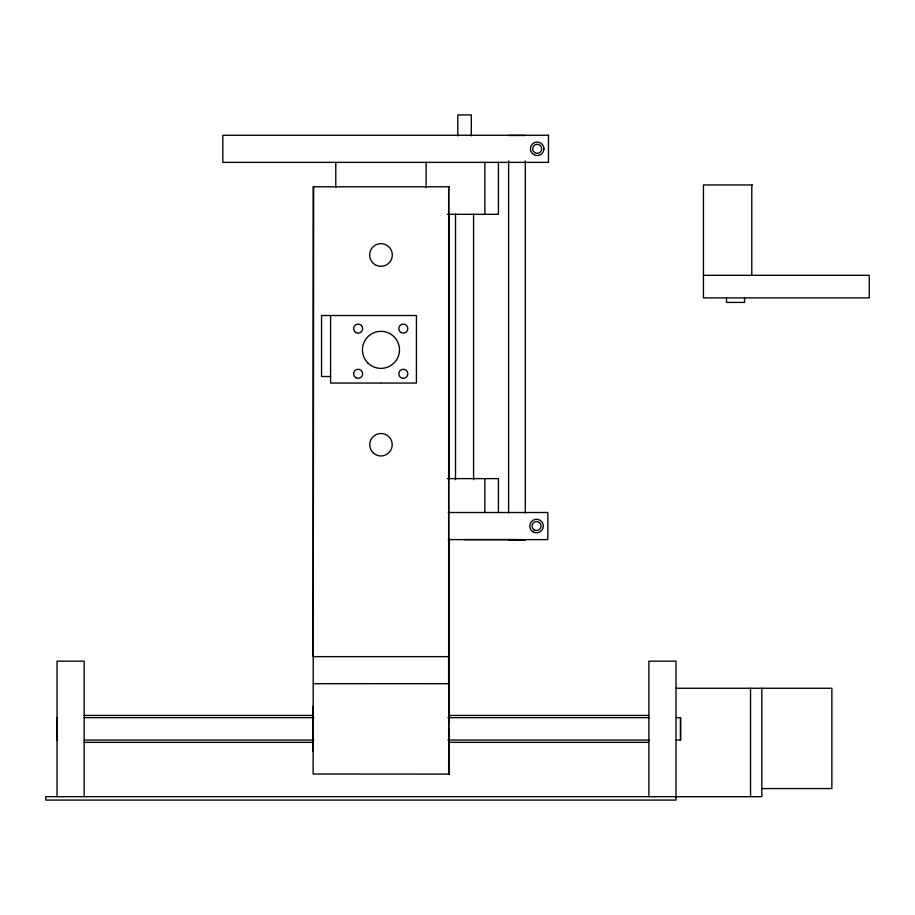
<?xml version="1.0" encoding="UTF-8"?>
<svg xmlns="http://www.w3.org/2000/svg" width="915" height="915" viewBox="0 0 915 915"><rect width="100%" height="100%" fill="white"/><g stroke="black" fill="none" stroke-linecap="round" stroke-linejoin="round"><path stroke-width="1.37" d="M57.073 734.505L57.05 719.167L57.073 726.018M57.073 734.471L57.073 736.827L57.05 731.76M313.216 740.166L313.193 751.455L313.193 706.277L313.216 717.577M448.785 740.464L448.762 767.205M448.693 723.01L448.727 706.277L448.75 712.899M448.75 740.166L448.727 751.455L448.705 740.155M313.662 186.774L313.124 774.021L449.196 774.101L449.196 741.058M449.082 715.393L449.082 683.722L313.25 683.677M449.162 741.379L448.727 774.021L448.67 730.399M449.116 716.445L449.139 706.323L449.162 716.445M449.174 767.548L449.139 774.079L449.082 741.516M57.05 718.046L57.05 719.213L57.062 717.715M449.151 750.735L449.139 751.501L449.128 748.47M676.254 717.669L680.531 717.669L680.531 740.063L676.254 740.063M516.655 539.61L464.546 539.61M510.01 540.056L511.439 540.056M449.139 683.745L448.75 717.577M515.317 540.056L517.49 540.056M449.196 186.774L313.124 186.774L313.124 656.638L449.196 656.638M508.603 135.477L525.313 135.477M752.473 184.956L703.441 184.956L703.441 297.901L869.25 297.901L869.25 275.312L703.441 275.312M447.446 214.316L498.423 214.316L498.423 162.367M330.59 376.511L321.554 376.511L321.554 315.526L416.428 315.526L416.428 383.053L381.258 383.053M380.674 383.053L330.59 383.053L330.59 315.526M447.492 478.614L498.423 478.614L498.423 512.503M448.293 512.503L547.845 512.503L547.845 539.61L448.293 539.61M508.626 540.056L525.29 540.056M676.002 688.263L831.861 688.263L831.861 788.558L761.84 788.558M84.203 715.438L312.816 715.438M448.556 715.438L648.586 715.438M84.169 717.669L313.868 717.669M447.973 717.669L649.147 717.669M84.169 740.063L313.868 740.063M447.973 740.063L649.147 740.063M84.203 742.351L312.816 742.351M448.556 742.351L648.586 742.351M680.531 717.669L680.531 740.063M448.75 688.995L448.785 683.677L448.67 774.021L448.67 186.774L448.67 683.665L448.625 656.638M449.196 716.296L449.174 689.315M448.785 715.702L448.785 718.286M449.116 741.379L449.116 744.879M761.84 688.263L761.84 796.69L45.75 796.69L45.75 800.076L676.002 800.076L676.002 661.156L648.895 661.156L648.895 796.69M751.787 184.956L751.787 275.312M750.54 688.263L750.54 796.69M744.547 298.176L744.558 302.419L726.487 302.419L726.51 298.176M525.29 160.914L525.29 512.972M508.626 160.914L508.626 512.972M484.87 162.367L484.87 214.316M484.87 478.614L484.87 512.503M473.581 214.224L473.581 479.666M471.305 135.9L471.305 114.924L457.786 114.924L457.786 135.9M455.51 214.224L455.51 479.666M449.196 213.87L449.196 479.105M449.196 538.992L449.196 715.816M449.196 741.23L449.196 774.101M448.67 728.843L448.693 734.699M426.138 162.367L426.138 187.632M335.782 162.367L335.782 187.472M84.157 796.69L84.157 661.156L57.05 661.156L57.05 796.69M57.073 736.792L57.062 740.109L57.05 736.781M548.474 135.26L222.837 135.26L222.837 162.367L548.474 162.367L548.474 135.26M543.945 148.916L543.75 147.166A6.782 6.782 0 0 0 532.907 143.541A6.782 6.782 0 0 0 534.211 154.898A6.782 6.782 0 0 0 543.945 148.916M534.92 152.725A4.518 4.518 0 0 0 541.691 148.813A4.518 4.518 0 0 0 534.92 144.89A4.518 4.518 0 0 0 534.92 152.725M375.287 264.812A11.357 11.357 0 0 0 392.318 254.976A11.357 11.357 0 0 0 375.287 245.151A11.357 11.357 0 0 0 375.287 264.812M373.023 452.673A11.232 11.232 0 0 0 391.814 447.641A11.232 11.232 0 0 0 378.055 433.882A11.232 11.232 0 0 0 373.023 452.673M368.07 363.163A18.529 18.529 0 0 0 398.929 354.368A18.529 18.529 0 0 0 375.882 332.042A18.529 18.529 0 0 0 368.07 363.163M355.889 332.534A4.518 4.518 0 0 0 362.66 328.622A4.518 4.518 0 0 0 355.889 324.711A4.518 4.518 0 0 0 355.889 332.534M355.889 377.712A4.518 4.518 0 0 0 362.66 373.8A4.518 4.518 0 0 0 355.889 369.889A4.518 4.518 0 0 0 355.889 377.712M401.067 377.712A4.518 4.518 0 0 0 407.838 373.8A4.518 4.518 0 0 0 401.067 369.889A4.518 4.518 0 0 0 401.067 377.712M401.067 332.534A4.518 4.518 0 0 0 407.838 328.622A4.518 4.518 0 0 0 401.067 324.711A4.518 4.518 0 0 0 401.067 332.534M534.291 529.968A4.518 4.518 0 0 0 541.062 526.056A4.518 4.518 0 0 0 534.291 522.145A4.518 4.518 0 0 0 534.291 529.968M533.159 531.924A6.782 6.782 0 0 0 543.327 526.056A6.782 6.782 0 0 0 533.159 520.189A6.782 6.782 0 0 0 533.159 531.924"/></g></svg>
